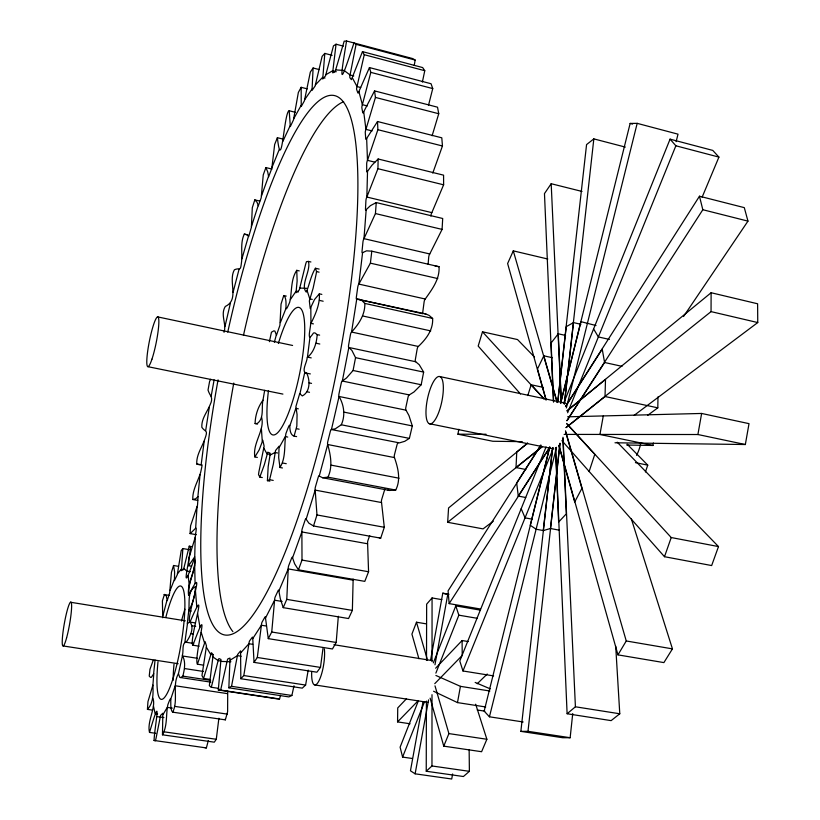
<?xml version="1.0" encoding="UTF-8"?>
<svg xmlns="http://www.w3.org/2000/svg" width="820" height="820" viewBox="0 0 820 820"><rect width="100%" height="100%" fill="white"/><g stroke="black" fill="none" stroke-linecap="round" stroke-linejoin="round"><path stroke-width="1.23" d="M308.207 670.104L305.604 685.069L302.272 688.144L240.824 678.724L243.817 675.547L248.921 643.731A2.378 0.533 -80.5 0 1 249.71 640.717L252.263 637.314A2.398 0.533 -80.5 0 1 252.765 638.595L254.046 662.375L316.899 672.205L320.466 667.418L322.988 648.384M469.142 749.623L469.388 771.333L463.413 776.519L426.236 771.241L431.966 765.972L432.007 694.683M432.027 661.586L432.068 597.944L441.836 599.635M426.236 771.241L426.41 701.09M426.513 660.274L426.646 604.166L432.068 597.944M566.025 427.568L711.053 311.62L711.114 292.73L757.608 303.779L757.752 322.557L634.085 415.402M152.438 710.11L147.426 709.382C153.576 702.986 153.227 693.341 152.909 685.089L153.781 673.681L151.423 677.238L150.562 677.412L149.23 676.111L149.968 669.284L153.227 660.305M299.249 270.897L296.758 270.333C290.505 279.569 292.176 291.828 289.675 302.272C282.736 318.611 288.794 299.259 283.751 295.538L281.045 304.066L279.917 325.294L276.483 335.195L274.905 331.106L273.818 330.86L271.461 332.202L269.38 341.704M147.426 709.382L147.959 701.643L152.909 685.089M319.205 69.577L313.107 67.988L312.03 90.436L315.146 85.967L322.106 56.365L324.812 53.402L332.141 55.329M428.122 264.183L428.696 257.296A2.573 0.717 -76.9 0 1 429.762 253.964L442.082 229.395L442.697 218.489L376.247 202.581L375.437 213.559L363.967 238.651A2.603 0.625 -77.2 0 0 362.942 242.033L362.03 251.299A2.603 0.635 -77.3 0 0 362.583 252.652L358.832 284.089A2.614 0.635 -77.6 0 0 357.735 287.256L356.362 297.137A2.614 0.646 -77.6 0 0 356.761 299.034L351.554 332.038A2.624 0.646 -78 0 0 350.406 334.878L348.613 345.087A2.624 0.646 -78 0 0 348.838 347.475L342.329 381.034A2.614 0.646 -78.4 0 0 341.171 383.452L339.008 393.661A2.614 0.646 -78.5 0 0 339.06 396.48L331.444 429.536A2.603 0.646 -78.8 0 0 330.306 431.463L327.836 441.365A2.603 0.646 -78.9 0 0 327.713 444.512L319.246 476.051A2.583 0.635 -79.2 0 0 318.16 477.435L315.474 486.731A2.583 0.635 -79.3 0 0 315.188 490.104L306.147 519.203A2.562 0.625 -79.6 0 0 305.132 520.023L302.324 528.449A2.552 0.615 -79.7 0 0 301.883 531.944L292.555 557.815L294.646 563.822L298.439 569.838L364.797 581.359L368.569 571.745L367.616 543.783A2.521 0.707 -79.8 0 1 368.006 540.318L369.697 535.573M269.882 481.135L267.412 480.674L268.181 466.549L270.19 454.054L269.975 453.05L267.771 452.189L264.296 464.868L259.817 477.086L262.287 477.558M307.274 88.878L301.165 87.309L298.357 92.455L293.478 119.894L290.331 126.557L289.193 110.751L295.333 112.299M259.735 201.043L254.815 199.885L252.293 207.747L251.402 227.253L248.726 236.498L246.881 234.694L244.298 234.1C240.209 242.71 242.423 252.211 241.623 261.231C240.321 272.537 240.332 267.094 234.428 269.77C227.755 281.311 239.932 299.638 225.305 306.454C220.037 314.952 226.894 323.777 224.024 332.295M410.072 723.773L397.567 721.897L397.731 707.926L406.546 698.691M647.585 415.391L657.804 407.837L657.978 396.9M293.99 685.766L291.889 695.483L288.865 696.908L228.852 687.816L230.03 658.07L227.97 658.788L227.365 660.028L220.652 690.081L218.315 689.989L220.949 659.444L218.991 658.583L218.417 659.516L211.293 687.262L218.796 688.4M429.762 253.964L363.967 238.651L366.181 209.695A2.583 0.615 -76.9 0 1 365.484 208.915L365.925 200.541A2.583 0.615 -76.9 0 1 366.847 197.036L377.928 168.695L378.143 158.988L443.579 175.162L443.62 184.808L431.843 212.636A2.552 0.697 -76.5 0 0 430.9 216.09M191.101 566.118L188.631 565.697L194.729 556.831L195.242 537.223C196.902 524.041 197.302 527.414 190.066 533.584L190.588 525.753L197.517 505.202L198.081 496.612L195.631 498.816L192.792 499.513C192.382 489.694 198.04 481.319 200.674 472.269C203.155 460.881 202.263 466.467 196.749 463.966C196.308 454.762 202.017 447.279 204.826 439.048C208.352 429.301 205.502 432.591 201.853 427.343C201.269 418.794 207.05 412.286 210.012 404.988C213.887 396.941 209.93 396.46 208.024 390.084L209.623 381.3L210.719 379.26M378.143 158.988L371.972 165.209L367.524 171.339L366.847 197.036L431.843 212.636M566.179 427.568L605.027 396.521L605.508 379.393L567.009 410.933M188.631 565.697L188.846 558.369L195.242 537.223M218.889 718.248L216.285 739.271L214.307 742.172L162.473 734.812L162.832 713.236L160.587 715.378L155.964 738.666L155.4 740.747L154.058 740.46C154.672 725.639 162.76 687.58 149.517 732.424L155.749 733.305M240.824 678.724L240.578 650.906L237.636 654.462L231.527 686.319L228.852 687.816M298.439 569.838L302.006 560.07L301.883 531.944L367.616 543.783M254.815 199.885L257.039 202.273L258.331 205.769L261.221 197.733L263.24 174.957L265.875 167.587L271.963 169.053M301.165 87.309L301.237 106.487L304.394 100.839L310.319 72.109L313.107 67.988M338.332 616.261L336.179 642.47L332.448 648.968L268.284 638.636L265.506 618.024L274.597 600.199A2.48 0.574 -80.2 0 1 275.264 596.775L278.093 590.666A2.491 0.584 -80.2 0 1 278.872 590.974L280.327 598.764L283.218 607.651L348.551 618.536L352.364 610.408L353.123 580.17A2.491 0.687 -80.1 0 1 353.112 579.084M191.214 611.095L188.743 610.695C192.772 603.376 195.447 595.023 195.375 586.628C187.062 590.984 189.768 603.1 188.743 610.695L187.288 623.702L189.779 621.878C194.811 627.515 190.086 636.658 186.376 641.927C181.435 642.849 183.854 651.664 182.286 655.549C186.068 661.473 184.479 669.694 182.85 676.141L180.738 677.576L179.764 677.381L178.452 673.681L182.388 655.969L197.353 658.296M525.856 469.501L516.016 467.554L516.764 451.984L527.619 443.097M189.153 549.656L182.85 548.559L181.22 550.589L177.284 574.717L174.445 580.57L174.599 571.889L173.543 565.492L178.504 566.343M324.812 53.402L322.721 78.997L325.53 75.84L333.473 45.848L336.056 44.208L343.395 46.156M493.291 521.212L483.062 528.89L447.669 522.299L448.571 507.969L527.537 443.271M173.543 565.492L171.431 572.339L169.648 592.993L167.198 600.599L166.245 595.638L164.471 594.408L162.401 600.855L162.749 617.768M195.672 527.824L197.046 506.801M310.903 261.98L308.412 261.416C311.21 270.436 299.987 285.411 306.29 292.125C309.437 284.765 310.934 275.469 315.413 268.253L319.144 269.093M282.439 467.964L279.968 467.492C286.262 457.498 283.956 444.758 285.893 433.647C293.017 414.654 286.426 433.718 294.093 436.117L296.84 426.103L297.076 414.561L295.887 406.587L299.689 393.631L302.303 395.927C310.267 391.991 310.298 380.152 306.639 373.151C300.54 372.136 307.356 361.876 307.141 357.561C313.968 352.385 316.704 342.893 317.166 334.611L314.89 332.869L313.465 333.012C306.28 344.051 310.503 328.922 310.606 324.187C315.188 314.767 320.087 304.538 319.349 293.837L321.84 294.39M267.412 480.674L269.503 479.71L270.21 477.189L273.367 463.997L275.53 450.518L279.097 446.203L278.687 457.673L279.968 467.492M283.218 607.651L286.774 599.379L288.22 568.916A2.521 0.594 -80 0 1 288.784 565.41L291.643 558.061A2.521 0.605 -79.9 0 1 292.555 557.815M265.875 167.587L267.699 171.821L268.642 176.7L271.83 168.377L274.659 144.463L277.385 137.698L283.566 139.226M262.974 400.191C258.023 406.843 255.266 415.279 255.092 423.54L257.213 423.54C264.491 418.343 261.231 407.663 262.974 400.191L264.665 390.34M162.473 734.812C167.587 725.884 165.804 714.64 167.823 704.841C173.42 689.384 168.51 708.828 172.712 712.17L225.356 719.857L227.611 711.698L227.704 691.024M197.866 496.817L200.049 474.678M172.712 712.17C178.688 700.014 171.862 685.1 178.452 673.681M336.056 44.208L332.633 72.795L334.632 72.191L335.308 70.992L344.185 41.184L346.573 41L412.685 58.579L415.145 60.055L414.254 65.395M153.596 673.835L155.062 660.049M356.433 298.992L422.935 313.763A2.583 0.738 -77.4 0 1 422.802 311.907L424.083 302.119A2.583 0.728 -77.3 0 1 425.242 299.013C432.058 289.357 439.879 279.2 439.038 266.705L435.061 266.018M552.69 447.566L520.854 731.378L562.653 737.723L570.156 737.723L572.729 713.564M552.526 448.058L543.26 530.591L550.445 528.5L559.947 443.189M564.345 403.727L593.834 138.887L625.322 147.087M520.854 731.378L527.988 731.317L560.019 443.569M564.416 404.096L573.487 322.608L580.939 324.3M557.651 402.343L586.566 144.587L593.834 138.887M557.826 401.749L566.251 326.657L573.487 322.608M277.385 137.698C281.731 176.443 284.007 111.233 289.193 110.751M268.284 638.636L271.738 632.015L274.597 600.199L282.121 601.46M425.242 299.013L358.832 284.089L370.394 263.159L371.798 251.186L366.571 250.828L362.583 252.652M310.001 337.03L307.459 357.1L311.21 357.889M201.228 464.243L204.17 441.293M346.573 41C339.255 84.614 339.798 86.079 353.953 42.947L356.075 44.341L415.145 60.055M187.472 623.712L184.9 642.07L193.612 643.444M211.293 687.262L209.336 685.715L213.015 655.795L212.892 654.401L211.416 652.72L203.544 678.447L209.776 679.39M254.046 662.375L257.306 657.476L261.395 625.229A2.429 0.553 -80.4 0 1 262.144 621.98L264.86 617.204A2.439 0.553 -80.4 0 1 265.506 618.024M415.709 361.743L348.838 347.475L351.893 350.417L355.552 357.674L353.071 370.486L346.553 377.938L342.329 381.034L409.272 394.912L413.987 391.97L421.183 384.754L423.643 372.095L419.266 364.767L415.709 361.743A2.593 0.738 -77.9 0 1 415.381 359.355L417.124 349.258A2.593 0.738 -77.8 0 1 418.354 346.47C426.174 339.029 433.298 329.896 432.632 318.447L429.157 315.433L425.805 313.947L356.761 299.034M205.687 430.541L209.336 407.048M418.354 346.47L351.554 332.038C358.853 324.115 365.146 314.675 364.838 303.42L361.866 300.499L358.955 299.105M356.075 44.341L349.822 76.188L349.853 77.695L351.401 79.663L362.471 51.629L422.648 67.568L424.77 70.704L422.372 82.082M203.544 678.447L201.966 675.567L206.496 645.996L205.092 641.63L197.425 664.21L203.657 665.174M315.413 268.253L316.561 271.594L316.079 274.372L313.127 288.189L309.345 300.93L310.237 308.576L314.501 299.546L319.349 293.837M614.99 442.779L745.339 444.522L749.019 423.653L701.633 413.454L567.604 416.827M296.758 270.333L297.137 280.922L296.01 292.719L299.3 289.942L305.675 264.05L306.465 261.672L308.412 261.416M564.119 434.405L697.902 434.518L701.633 413.454M603.264 415.976L599.943 434.477L652.945 445.465L653.386 443.025M211.181 396.111L214.122 379.844M182.85 548.559L181.384 570.679L183.618 569.275L189.225 546.171L191.736 546.612M485.727 706.973L457.488 702.596L460.43 686.35L435.902 675.465M452.63 773.988L451.717 779L415.125 773.824L410.451 770.79L423.069 701.51M522.248 441.652L492.84 441.262L457.929 434.2L458.821 429.26M430.633 659.936L442.79 593.178L448.991 594.254M415.125 773.824L428.583 699.88M434.969 664.784L447.74 594.602L442.79 593.178M197.425 664.21C193.335 657.343 212.636 592.46 192.915 645.207L199.147 646.191M362.471 51.629L364.254 54.704L357.007 86.551A2.419 0.523 -76.3 0 0 356.638 89.544L357.879 92.875A2.429 0.523 -76.3 0 0 358.883 91.563L369.441 67.568L431.043 83.732L432.745 88.581L428.553 105.124M149.517 732.424C146.718 721.477 156.476 706.963 152.838 698.127M259.817 477.086L258.525 474.585L258.864 471.982L264.132 446.203L262.83 440.299L259.151 449.965L254.866 456.935L257.337 457.416M299.946 393.641L304.671 372.854L310.329 373.91M192.915 645.207C188.241 641.466 210.422 574.43 189.994 622.062L194.986 622.872M341.304 424.78C345.527 415.453 344.051 405.101 339.06 396.48L406.002 410.174L408.934 415.473L412.316 425.928L409.375 438.382L404.742 441.314L399.401 442.882L331.444 429.536L335.257 428.839L341.304 424.78L409.375 438.382M224.946 326.616L230.42 303.082M369.441 67.568L370.814 72.365L362.378 104.683A2.47 0.543 -76.4 0 0 361.866 107.922L362.737 112.637A2.48 0.553 -76.4 0 0 363.711 111.776L374.545 90.897L437.531 107.194L438.741 113.734L432.119 135.751M549.697 447.146L530.274 525.282L536.095 529.207L543.629 530.622M560.788 402.497L630.139 123.43L637.181 123.348L678.017 134.172L676.131 141.624M549.81 446.92L484.159 711.104L489.437 716.803L523.15 721.979M560.593 403.512L580.939 321.655L596.007 325.54M489.437 716.803L556.503 447.289M566.364 407.929L637.181 123.348M208.3 740.614L206.373 747.922L154.058 740.46M189.225 546.171L190.424 547.186C190.363 557.672 178.596 603.51 194.33 558.574C196.79 570.781 186.13 584.527 189.482 595.228M233.075 292.32L239.05 269.298M189.994 622.062C185.156 619.684 208.475 555.827 188.59 595.361C186.673 582.559 197.364 567.901 194.729 556.831M218.315 689.989L276.893 698.824L279.558 698.968L280.522 695.268M162.954 615.543L166.921 600.466M374.545 90.897L375.447 97.426L365.935 129.365A2.511 0.564 -76.5 0 0 365.279 132.789L365.751 138.826A2.521 0.574 -76.5 0 0 366.653 138.488L377.518 121.514L441.795 137.811L442.452 145.98L432.765 173.092M322.547 477.732L327.969 477.158C332.869 466.662 330.655 455.182 327.713 444.512L394.481 457.591C398.038 468.056 401.062 479.577 395.722 490.053L389.572 490.462L322.547 477.732L319.246 476.051M274.351 342.247L276.309 335.011M241.92 258.833L248.357 236.621M534.394 356.956L517.533 339.562L482.488 331.813L478.183 346.081L520.515 393.989M377.518 121.514L377.887 129.703L367.483 160.33A2.552 0.594 -76.6 0 0 366.683 163.846L366.704 171.134A2.552 0.594 -76.7 0 0 367.524 171.339M313.517 525.979L316.971 514.939L315.188 490.104L381.546 502.557L384.303 527.291L380.695 538.166L313.517 525.979L308.863 523.15L306.147 519.203M527.793 395.558L531.175 384.775L543.434 387.399M254.866 456.935C252.345 443.271 265.147 429.711 261.58 417.308M251.412 226.597L258.228 205.461M589.098 471.592L594.787 454.362L567.143 424.196M170.662 699.409L175.193 685.766L227.406 693.617M289.88 425.754L295.835 408.35L298.326 408.852M645.422 471.951L647.749 465.135L627.105 444.143M617.234 442.195L718.494 546.581L711.657 565.554L664.497 556.708L671.221 537.541L566.62 423.438M261.447 196.011L268.56 176.269M426.441 623.887L416.478 622.216L411.917 634.126L418.917 658.747M170.068 590.543L174.311 579.75M418.354 700.864L400.109 747.163L402.589 757.085L412.439 758.51M433.329 662.878L455.787 605.898L480.335 610.121M280.368 322.578L286.047 308.228M402.589 757.085L424.616 701.51M435.871 673.117L458.841 615.174L455.787 605.898M546.089 446.9L459.794 661.012L462.962 670.975L493.599 675.905M563.494 403.635L670.073 139.144L712.764 150.409L718.925 157.102L702.115 197.21M462.962 670.975L553.397 447.925M567.635 412.747L675.864 145.786L670.073 139.144M271.912 167.536L279.251 149.527M475.672 704.216L486.875 739.261L481.606 751.714L443.763 746.149L448.909 733.592L435.01 685.858M278.872 590.974L288.22 568.916L353.123 580.17M547.822 259.028L513.289 250.858L507.621 263.527L545.997 399.955M282.685 141.665L290.167 125.726M552.465 357.725L543.814 355.829L537.479 368.969L546.151 399.781M293.632 118.9L301.145 105.401M279.261 447.402L285.268 436.588L287.738 437.07M163.047 714.507L167.29 707.383L172.333 708.121M631.226 518.527L672.451 648.876L663.893 662.601L617.962 654.872L626.255 640.973L565.492 430.807M540.728 445.229L516.682 482.959L518.281 496.069L525.743 497.514M565.472 406.423L699.47 196.216L744.293 207.634L747.963 221.123L683.531 316.52M540.974 445.147L448.079 590.841L449.145 603.612L480.561 609.024M565.749 406.289L602.218 349.094L604.576 362.491L567.112 420.619M518.281 496.069L549.502 447.628M566.845 420.721L702.822 209.725L699.47 196.216M449.145 603.612L549.759 447.535M252.765 638.595L261.395 625.229L266.418 626.049M582.026 191.439L551.183 183.721L544.47 193.592L553.449 401.913M290.372 299.556L295.958 291.377L298.418 291.92M304.589 99.794L312.01 89.103M565.585 335.431L558.266 333.791L551.091 342.996L553.633 401.81M177.417 573.816L181.271 569.193L183.752 569.623M366.181 209.695L370.466 205.615L376.247 202.581M240.936 652.587L248.921 643.731L252.693 644.325M435.635 668.228L462.09 640.533L468.353 641.568M315.382 84.88L322.567 77.387L325.027 78.023M397.567 721.897L417.944 700.957M434.764 683.665L462.224 655.447L462.09 640.533M477.219 683.757L487.234 674.019M555.622 447.833L567.112 713.748L575.414 706.789L619.776 713.779L615.697 646.109M567.081 410.758L711.114 292.73M516.016 467.554L542.02 446.767M447.669 522.299L542.286 446.674M619.776 713.779L611.125 720.626L567.112 713.748M230.256 660.1L237.431 655.651L241.203 656.246M325.806 74.733L332.592 70.807L336.282 71.76M270.067 455.069L275.038 452.496L277.519 452.978M299.853 288.066L306.844 288.322M220.857 661.402L230.902 661.75M335.616 69.874L344.318 70.499M457.929 434.2L486.075 434.251M626.746 445.045L652.945 445.465M156.979 716.629L163.918 717.582M424.442 313.763L425.805 313.947M164.277 731.86L216.285 739.271M431.966 765.972L469.388 771.333M157.624 713.912L155.113 713.543L153.442 706.03M174.65 706.368L227.406 714.128M448.909 733.592L486.875 739.261M220.652 690.081L279.558 698.968M182.85 676.141L210.627 680.374M180.738 677.576L210.894 682.158M231.527 686.319L291.889 695.483M527.988 731.317L570.156 737.723M63.294 645.976L178.155 663.698M314.829 684.936L428.142 702.412M477.24 709.987L484.794 711.155M243.817 675.547L305.604 685.069M184.541 668.546L203.483 671.467M213.138 654.749L210.627 654.35L206.312 647.082M220.683 660.981L218.171 660.592L212.851 656.902M460.43 686.35L489.878 691.004M257.306 657.476L320.466 667.418M190.834 633.634L193.356 634.044M70.499 602.249L185.289 620.812M333.904 644.704L432.345 660.623M191.931 625.773L195.703 626.377M271.738 632.015L336.179 642.47M164.051 594.541L169.084 595.371M286.774 599.379L352.364 610.408M458.841 615.174L477.394 618.331M190.394 571.663L186.611 571.017L183.823 568.393M626.255 640.973L672.451 648.876M302.006 560.07L368.569 571.745M190.066 533.584L196.287 534.681M192.792 499.513L197.712 500.415M316.971 514.939L384.303 527.291M550.445 528.5L559.178 530.15M196.749 463.966L201.74 464.909M269.503 479.71L273.214 480.407M671.221 537.541L718.494 546.581M327.969 477.158L395.722 490.053M532.457 519.234L525.056 517.84L521.192 508.687M331.208 465.145L399.063 478.214M270.682 454.546L266.951 453.829L263.814 448.181M282.531 462.982L286.252 463.689M294.093 436.117L296.604 436.609M296.645 428.696L299.115 429.188M255.092 423.54L257.572 424.032M204.826 747.614L206.373 747.922M429.188 423.663L553.162 448.827M147.866 366.673L282.91 394.092M344.215 412.173L412.316 425.928M307.029 391.786L309.509 392.298M635.428 462.634L647.749 465.135M309.058 382.858L311.538 383.37M353.071 370.486L421.183 384.754M355.552 357.674L423.643 372.095M157.676 316.899L292.586 345.456M439.94 376.595A24.18 7.298 -78.2 0 1 437.993 414.223A24.18 7.298 -78.2 0 1 426.041 409.682A24.18 7.298 -78.2 0 1 439.94 376.595L565.739 403.225M697.902 434.518L745.339 444.522M316.089 343.231L319.8 344.021M317.166 334.611L319.636 335.144M605.027 396.521L657.804 407.837M313.414 323.89L310.934 323.346L310.831 307.889M604.576 362.491L622.001 366.335M319.421 300.397L323.162 301.217M312.266 299.402L309.776 298.849L307.151 290.731M283.751 295.538L286.252 296.082M362.87 316.018L430.756 330.901M364.838 303.42L432.632 318.447M316.561 271.594L319.062 272.158M609.393 339.418L598.354 336.938L593.598 328.912M244.298 234.1L247.947 234.94M370.394 263.159L437.777 278.574M371.798 251.186L439.038 266.705M711.053 311.62L757.752 322.557M375.437 213.559L442.082 229.395M374.863 162.155L367.483 160.33L366.653 138.488M377.928 168.695L443.62 184.808M377.887 129.703L442.452 145.98M372.106 130.923L365.935 129.365L363.711 111.776M702.822 209.725L747.963 221.123M367.319 105.944L362.378 104.683L358.883 91.563M375.447 97.426L438.741 113.734M360.708 87.504L357.007 86.551L352.426 77.941M353.779 75.963L350.078 74.999L344.574 70.807M675.864 145.786L718.925 157.102M370.814 72.365L432.745 88.581M630.139 123.43L632.589 124.086M364.254 54.704L424.77 70.704M387.993 490.011L389.572 490.462M378.973 537.561L380.695 538.166M475.159 682.435L490.309 688.882M433.575 691.239L457.488 702.596M531.175 384.775L544.142 398.92M482.488 331.813L543.824 398.745M561.905 440.637L664.497 556.708M224.905 719.294L225.356 719.857M201.238 632.486L204.549 642.962M416.478 622.216L427.527 660.161M543.814 355.829L557.313 402.538M513.289 250.858L557.026 402.231M565.564 431.771L581.923 488.382L574.697 501.963L558.799 445.424M430.121 698.138L443.763 746.149M558.984 445.373L617.962 654.872M197.64 613.657L199.947 626.972M188.139 575.753L189.307 585.541M195.478 591.159L196.8 606.923M261.385 428.675L262.277 441.18M558.266 333.791L561.433 402.774M563.022 437.255L575.414 706.789M551.183 183.721L561.228 402.507M562.868 438.341L566.343 513.832L558.635 522.053L555.437 447.925M194.688 565.503L195.078 583.368M324.361 648.938A21.381 5.596 -80.9 0 1 318.58 681.533A21.381 5.596 -80.9 0 1 311.702 671.477M640.574 444.378A23.349 9.727 -77.8 0 1 636.545 455.366M409.272 394.912A2.583 0.738 -78.3 0 0 408.022 397.28L405.859 407.376A2.583 0.738 -78.4 0 0 406.002 410.174M398.294 442.81A2.573 0.738 -78.8 0 0 397.054 444.696L394.533 454.475A2.573 0.738 -78.9 0 0 394.481 457.591M384.98 489.017A2.552 0.728 -79.3 0 0 384.559 490.053L381.771 499.216A2.552 0.728 -79.4 0 0 381.546 502.557M227.745 332.11A275.212 57.359 -78.5 0 1 355.501 141.194A275.212 57.359 -78.5 0 1 262.451 600.189A275.212 57.359 -78.5 0 1 218.069 379.865M232.88 631.625A274.351 60.085 -78.4 0 1 233.772 383.063M243.448 335.431A274.351 60.085 -78.4 0 1 343.631 101.7M278.359 343.478A65.067 14.001 -78.5 0 1 304.568 323.234A65.067 14.001 -78.5 0 1 283.279 424.596A65.067 14.001 -78.5 0 1 268.468 390.556M165.845 617.234A57.492 10.229 -80.3 0 1 184.797 600.014A57.492 10.229 -80.3 0 1 169.002 689.548A57.492 10.229 -80.3 0 1 157.993 661.76M173.102 680.395A57.338 10.742 -80.4 0 1 174.014 664.22M181.497 621.027A57.338 10.742 -80.4 0 1 184.889 609.209M66.594 637.857A22.314 2.644 -79.9 0 0 71.166 602.382A22.314 2.644 -79.9 0 0 63.027 632.015A22.314 2.644 -79.9 0 0 66.594 637.857M151.936 359.201A25.379 3.485 -78.7 0 0 158.445 317.678A25.379 3.485 -78.7 0 0 148.082 348.479A25.379 3.485 -78.7 0 0 151.936 359.201"/></g></svg>
